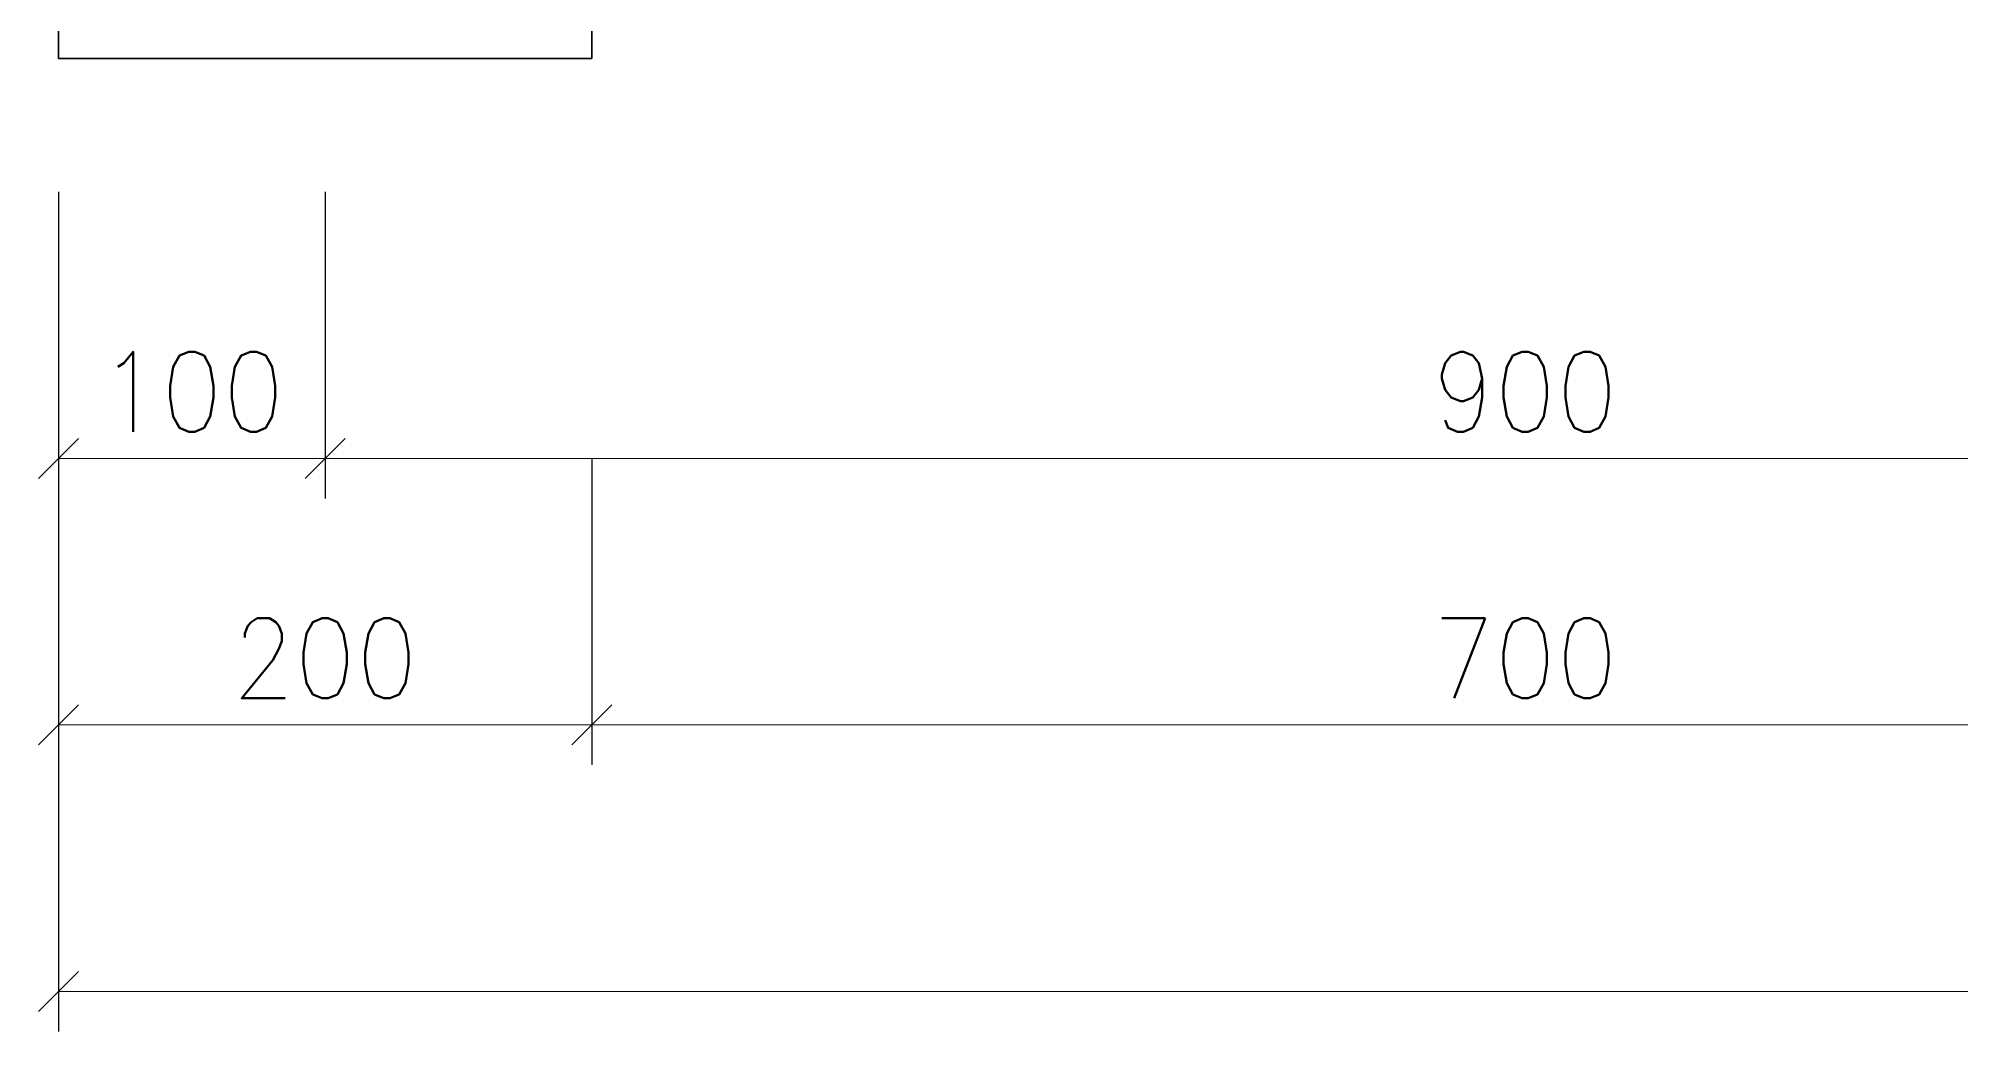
# Model space of a CAD drawing. Header units: millimetres. Extents: x 21380 to 27339, y 19466 to 22366.
# Drawn here: x 21567 to 22288, y 21406 to 21779 of the extents above; entities that cross this region are included whole.
import ezdxf

# ---------------------------------------------------------------- set-up
doc = ezdxf.new("R2010")
doc.units = ezdxf.units.MM
doc.layers.get('Defpoints').update_dxf_attribs({"color": 254})
doc.layers.add('0.35', color=6, linetype='Continuous', lineweight=35)
doc.layers.add('Dimensions', color=7, linetype='Continuous', lineweight=25)
doc.styles.add('MyTextStyle', font='romans.shx', dxfattribs={"width": 0.9})
doc.dimstyles.new('Annotative SK ext', dxfattribs={"dimscale": 0, "dimtxt": 3, "dimasz": 1.5, "dimexe": 1.5, "dimexo": 5, "dimgap": 1, "dimtad": 1, "dimdec": 0, "dimlfac": -1, "dimrnd": 5, "dimzin": 0, "dimtxsty": 'MyTextStyle', "dimblk": 'OBLIQUE', "dimcen": 1.5, "dimadec": 0, "dimazin": 0, "dimtfac": 1, "dimtdec": 0, "dimtofl": 0, "dimtmove": 0, "dimatfit": 3, "dimldrblk": 'NONE', "dimfxl": 10, "dimfxlon": 1, "dimtfillclr": 1, "dimtolj": 1, "dimtzin": 0, "dimlwd": 18, "dimarcsym": 0})

# ---------------------------------------------------------------- blocks, each defined once
blk = doc.blocks.new('_Oblique')
at = {"color": 0, "linetype": 'ByBlock', "lineweight": -2}
blk.add_line((-0.5, -0.5), (0.5, 0.5), dxfattribs=at)
blk = doc.blocks.new('*D2')
at = {"layer": 'Defpoints', "color": 0, "transparency": 16777216}
for p in [(21574.35, 21771.33), (21674.35, 21771.33), (21674.35, 21621.33)]:
    blk.add_point(p, dxfattribs=at)
at = {"layer": 'Dimensions', "color": 0, "lineweight": -2, "transparency": 16777216}
for p, q in [((21574.35, 21721.33), (21574.35, 21606.33)), ((21674.35, 21721.33), (21674.35, 21606.33))]:
    blk.add_line(p, q, dxfattribs=at)
at = {"layer": 'Dimensions', "color": 0, "lineweight": 18, "transparency": 16777216}
blk.add_line((21574.35, 21621.33), (21674.35, 21621.33), dxfattribs=at)
at = {"layer": 'Dimensions', "color": 0, "lineweight": 18, "transparency": 16777216, "xscale": 15, "yscale": 15, "zscale": 15, "rotation": 180}
blk.add_blockref('_Oblique', (21574.35, 21621.33), dxfattribs=at)
at = {"layer": 'Dimensions', "color": 0, "lineweight": 18, "transparency": 16777216, "xscale": 15, "yscale": 15, "zscale": 15}
blk.add_blockref('_Oblique', (21674.35, 21621.33), dxfattribs=at)
at = {"layer": 'Dimensions', "color": 0, "transparency": 16777216, "insert": (21624.35, 21646.33), "char_height": 30, "attachment_point": 5, "style": 'MyTextStyle'}
blk.add_mtext('\\A1;100', dxfattribs=at)
blk = doc.blocks.new('_None')
blk = doc.blocks.new('*D3')
at = {"layer": 'Defpoints', "color": 0, "transparency": 16777216}
for p in [(21674.35, 21771.33), (22574.35, 21771.33), (22574.35, 21621.33)]:
    blk.add_point(p, dxfattribs=at)
at = {"layer": 'Dimensions', "color": 0, "lineweight": -2, "transparency": 16777216}
for p, q in [((21674.35, 21721.33), (21674.35, 21606.33)), ((22574.35, 21721.33), (22574.35, 21606.33))]:
    blk.add_line(p, q, dxfattribs=at)
at = {"layer": 'Dimensions', "color": 0, "lineweight": 18, "transparency": 16777216}
blk.add_line((21674.35, 21621.33), (22574.35, 21621.33), dxfattribs=at)
at = {"layer": 'Dimensions', "color": 0, "lineweight": 18, "transparency": 16777216, "xscale": 15, "yscale": 15, "zscale": 15, "rotation": 180}
blk.add_blockref('_Oblique', (21674.35, 21621.33), dxfattribs=at)
at = {"layer": 'Dimensions', "color": 0, "lineweight": 18, "transparency": 16777216, "xscale": 15, "yscale": 15, "zscale": 15}
blk.add_blockref('_Oblique', (22574.35, 21621.33), dxfattribs=at)
at = {"layer": 'Dimensions', "color": 0, "transparency": 16777216, "insert": (22124.35, 21646.33), "char_height": 30, "attachment_point": 5, "style": 'MyTextStyle'}
blk.add_mtext('\\A1;900', dxfattribs=at)
blk = doc.blocks.new('*D10')
at = {"layer": 'Defpoints', "color": 0, "transparency": 16777216}
for p in [(21574.35, 21771.33), (21774.35, 21771.33), (21774.35, 21521.33)]:
    blk.add_point(p, dxfattribs=at)
at = {"layer": 'Dimensions', "color": 0, "lineweight": -2, "transparency": 16777216}
for p, q in [((21574.35, 21621.33), (21574.35, 21506.33)), ((21774.35, 21621.33), (21774.35, 21506.33))]:
    blk.add_line(p, q, dxfattribs=at)
at = {"layer": 'Dimensions', "color": 0, "lineweight": 18, "transparency": 16777216}
blk.add_line((21574.35, 21521.33), (21774.35, 21521.33), dxfattribs=at)
at = {"layer": 'Dimensions', "color": 0, "lineweight": 18, "transparency": 16777216, "xscale": 15, "yscale": 15, "zscale": 15, "rotation": 180}
blk.add_blockref('_Oblique', (21574.35, 21521.33), dxfattribs=at)
at = {"layer": 'Dimensions', "color": 0, "lineweight": 18, "transparency": 16777216, "xscale": 15, "yscale": 15, "zscale": 15}
blk.add_blockref('_Oblique', (21774.35, 21521.33), dxfattribs=at)
at = {"layer": 'Dimensions', "color": 0, "transparency": 16777216, "insert": (21674.35, 21546.33), "char_height": 30, "attachment_point": 5, "style": 'MyTextStyle'}
blk.add_mtext('\\A1;200', dxfattribs=at)
blk = doc.blocks.new('*D11')
at = {"layer": 'Defpoints', "color": 0, "transparency": 16777216}
for p in [(21774.35, 21771.33), (22474.35, 21771.33), (22474.35, 21521.33)]:
    blk.add_point(p, dxfattribs=at)
at = {"layer": 'Dimensions', "color": 0, "lineweight": -2, "transparency": 16777216}
for p, q in [((21774.35, 21621.33), (21774.35, 21506.33)), ((22474.35, 21621.33), (22474.35, 21506.33))]:
    blk.add_line(p, q, dxfattribs=at)
at = {"layer": 'Dimensions', "color": 0, "lineweight": 18, "transparency": 16777216}
blk.add_line((21774.35, 21521.33), (22474.35, 21521.33), dxfattribs=at)
at = {"layer": 'Dimensions', "color": 0, "lineweight": 18, "transparency": 16777216, "xscale": 15, "yscale": 15, "zscale": 15, "rotation": 180}
blk.add_blockref('_Oblique', (21774.35, 21521.33), dxfattribs=at)
at = {"layer": 'Dimensions', "color": 0, "lineweight": 18, "transparency": 16777216, "xscale": 15, "yscale": 15, "zscale": 15}
blk.add_blockref('_Oblique', (22474.35, 21521.33), dxfattribs=at)
at = {"layer": 'Dimensions', "color": 0, "transparency": 16777216, "insert": (22124.35, 21546.33), "char_height": 30, "attachment_point": 5, "style": 'MyTextStyle'}
blk.add_mtext('\\A1;700', dxfattribs=at)
blk = doc.blocks.new('*D23')
at = {"layer": 'Defpoints', "color": 0, "transparency": 16777216}
for p in [(21574.35, 21771.33), (27174.35, 21771.33), (27174.35, 21421.33)]:
    blk.add_point(p, dxfattribs=at)
at = {"layer": 'Dimensions', "color": 0, "lineweight": -2, "transparency": 16777216}
for p, q in [((21574.35, 21521.33), (21574.35, 21406.33)), ((27174.35, 21521.33), (27174.35, 21406.33))]:
    blk.add_line(p, q, dxfattribs=at)
at = {"layer": 'Dimensions', "color": 0, "lineweight": 18, "transparency": 16777216}
blk.add_line((21574.35, 21421.33), (27174.35, 21421.33), dxfattribs=at)
at = {"layer": 'Dimensions', "color": 0, "lineweight": 18, "transparency": 16777216, "xscale": 15, "yscale": 15, "zscale": 15, "rotation": 180}
blk.add_blockref('_Oblique', (21574.35, 21421.33), dxfattribs=at)
at = {"layer": 'Dimensions', "color": 0, "lineweight": 18, "transparency": 16777216, "xscale": 15, "yscale": 15, "zscale": 15}
blk.add_blockref('_Oblique', (27174.35, 21421.33), dxfattribs=at)
at = {"layer": 'Dimensions', "color": 0, "transparency": 16777216, "insert": (24374.35, 21446.33), "char_height": 30, "attachment_point": 5, "style": 'MyTextStyle'}
blk.add_mtext('\\A1;5600', dxfattribs=at)

msp = doc.modelspace()

# ---------------------------------------------------------------- linework, layer by layer
at = {"layer": '0.35'}
for p, q in [((21574.35, 22071.33), (21574.35, 21771.33)), ((21774.35, 21771.33), (21774.35, 21991.33)), ((21574.35, 21771.33), (21774.35, 21771.33))]:
    msp.add_line(p, q, dxfattribs=at)

# ---------------------------------------------------------------- dimensions: what is measured, and where the dimension line sits
at = {"layer": 'Dimensions'}
for base, p1, p2, picture, middle in [((21674.35, 21621.33), (21574.35, 21771.33), (21674.35, 21771.33), '*D2', (21624.35, 21646.33)), ((21774.35, 21521.33), (21574.35, 21771.33), (21774.35, 21771.33), '*D10', (21674.35, 21546.33)), ((27174.35, 21421.33), (21574.35, 21771.33), (27174.35, 21771.33), '*D23', (24374.35, 21446.33)), ((22574.35, 21621.33), (21674.35, 21771.33), (22574.35, 21771.33), '*D3', (22124.35, 21646.33)), ((22474.35, 21521.33), (21774.35, 21771.33), (22474.35, 21771.33), '*D11', (22124.35, 21546.33))]:
    dim = msp.add_linear_dim(base=base, p1=p1, p2=p2, dimstyle='Annotative SK ext', dxfattribs=at)
    dim.commit()
    dim.dimension.update_dxf_attribs({"geometry": picture, "text_midpoint": middle})

doc.saveas('drawing.dxf')
